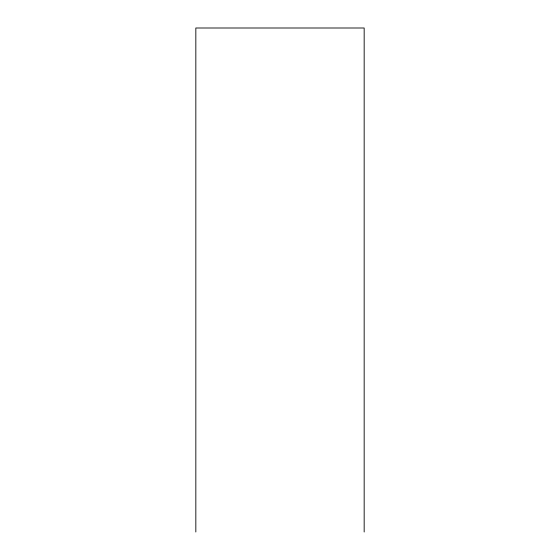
<?xml version="1.0" encoding="UTF-8"?>
<svg xmlns="http://www.w3.org/2000/svg" width="560" height="560" viewBox="0 0 560 560"><rect width="100%" height="100%" fill="white"/><g stroke="black" fill="none" stroke-linecap="round" stroke-linejoin="round"><path stroke-width="0.84" d="M364.168 532L364.168 28L195.832 28L195.832 532"/></g></svg>
